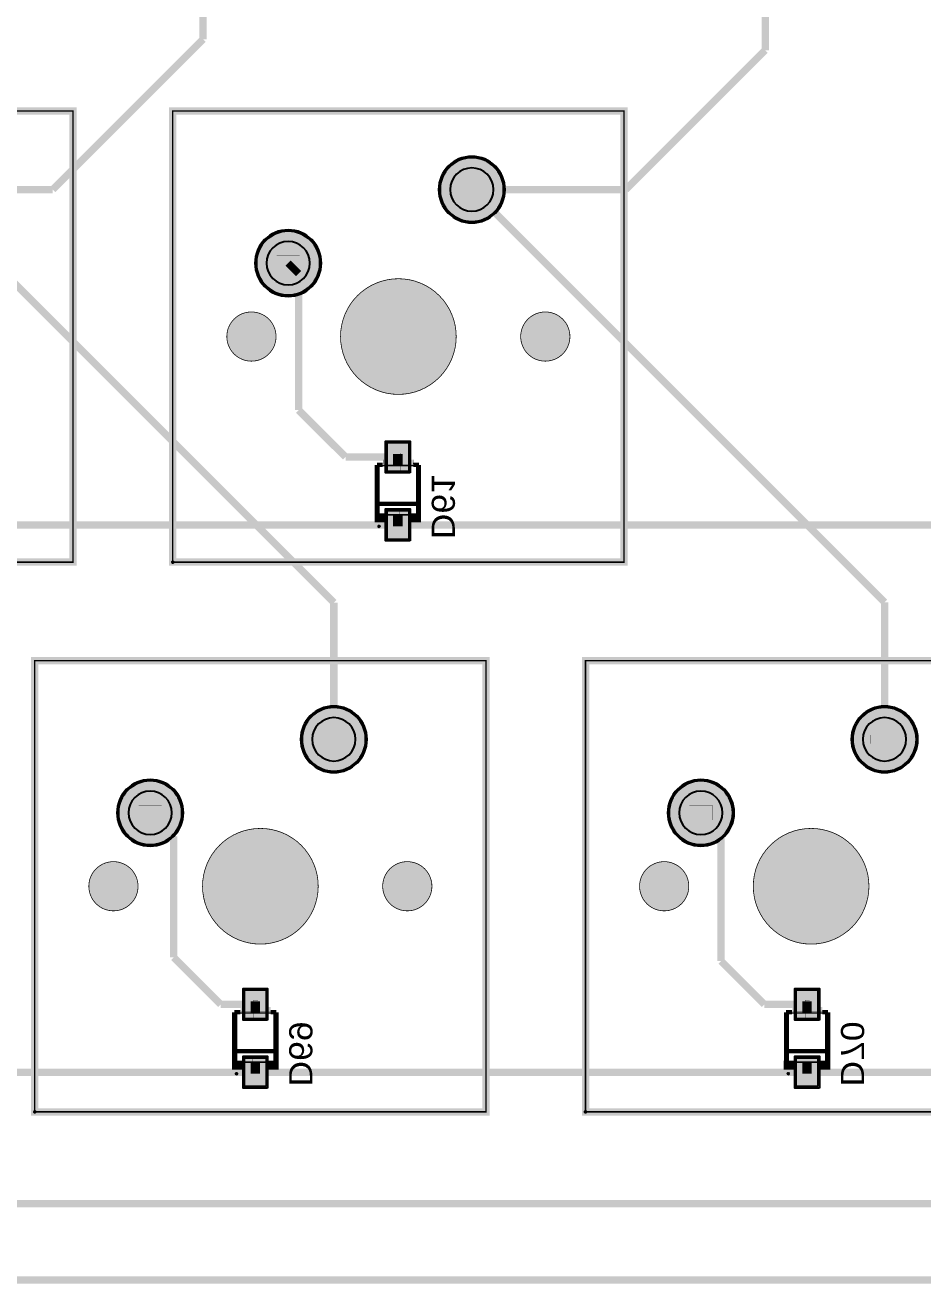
# Model space of a CAD drawing. Header units: millimetres. Extents: x 0 to 199, y -7 to 103.
# Drawn here: x 100.65 to 131.69, y -0.11 to 43.41 of the extents above; entities that cross this region are included whole.
import ezdxf
from ezdxf.enums import TextEntityAlignment as Align

# ---------------------------------------------------------------- set-up
doc = ezdxf.new("R2010")
doc.units = ezdxf.units.MM
doc.header["$MEASUREMENT"] = 0
for name, color, linetype, true_color in [('Board-Outline-Layer', 7, 'Continuous', 0xff00ff), ('Bottom-Layer', 7, 'Continuous', 0x0000ff), ('Bottom-Paste-Mask-Layer', 7, 'Continuous', 0x800000), ('Bottom-Silkscreen-Layer', 7, 'Continuous', 0x66cc33), ('Bottom-Solder-Mask-Layer', 7, 'Continuous', 0xaa00ff), ('Component-Marking-Layer', 7, 'Continuous', 0x66ffcc), ('Component-Shape-Layer', 7, 'Continuous', 0x00cccc), ('Document-Layer', 7, 'Continuous', 0xffffff), ('Hole-Layer', 7, 'Continuous', 0x222222), ('Multi-Layer', 7, 'Continuous', 0xc0c0c0), ('Pin-Floating-Layer', 7, 'Continuous', 0xff99ff), ('Pin-Soldering-Layer', 7, 'Continuous', 0xcc9999), ('Top-Layer', 7, 'Continuous', 0xff0000), ('Top-Paste-Mask-Layer', 7, 'Continuous', 0x808080), ('Top-Silkscreen-Layer', 7, 'Continuous', 0xffcc00), ('Top-Solder-Mask-Layer', 7, 'Continuous', 0x800080)]:
    doc.layers.add(name, color=color, linetype=linetype, true_color=true_color)
doc.styles.get("Standard").update_dxf_attribs({"font": 'arial.ttf'})

msp = doc.modelspace()

# ---------------------------------------------------------------- hatches: boundary and pattern name
at = {"layer": 'Bottom-Layer'}
for points in [[(114.996, 37.724, 1), (117.196, 37.724, 1)], [(108.646, 35.184, 1), (110.846, 35.184, 1)], [(113.913, 27.978), (113.163, 27.978), (113.163, 28.978), (113.913, 28.978)], [(113.913, 25.632), (113.163, 25.632), (113.163, 26.632), (113.913, 26.632)], [(110.225, 18.718, 1), (112.425, 18.718, 1)], [(129.266, 18.718, 1), (131.466, 18.718, 1)], [(103.875, 16.178, 1), (106.075, 16.178, 1)], [(122.916, 16.178, 1), (125.116, 16.178, 1)], [(108.986, 9.055), (108.236, 9.055), (108.236, 10.055), (108.986, 10.055)], [(128.061, 9.055), (127.311, 9.055), (127.311, 10.055), (128.061, 10.055)], [(108.986, 6.709), (108.236, 6.709), (108.236, 7.709), (108.986, 7.709)], [(128.061, 6.709), (127.311, 6.709), (127.311, 7.709), (128.061, 7.709)]]:
    msp.add_hatch(color=256, dxfattribs=at).paths.add_polyline_path(points)
at = {"layer": 'Bottom-Paste-Mask-Layer'}
for points in [[(114.996, 37.724, 1), (117.196, 37.724, 1)], [(108.646, 35.184, 1), (110.846, 35.184, 1)], [(113.913, 27.978), (113.163, 27.978), (113.163, 28.978), (113.913, 28.978)], [(113.913, 25.632), (113.163, 25.632), (113.163, 26.632), (113.913, 26.632)], [(110.225, 18.718, 1), (112.425, 18.718, 1)], [(129.266, 18.718, 1), (131.466, 18.718, 1)], [(103.875, 16.178, 1), (106.075, 16.178, 1)], [(122.916, 16.178, 1), (125.116, 16.178, 1)], [(108.986, 9.055), (108.236, 9.055), (108.236, 10.055), (108.986, 10.055)], [(128.061, 9.055), (127.311, 9.055), (127.311, 10.055), (128.061, 10.055)], [(108.986, 6.709), (108.236, 6.709), (108.236, 7.709), (108.986, 7.709)], [(128.061, 6.709), (127.311, 6.709), (127.311, 7.709), (128.061, 7.709)]]:
    msp.add_hatch(color=256, dxfattribs=at).paths.add_polyline_path(points)
at = {"layer": 'Bottom-Silkscreen-Layer'}
for points in [[(112.736, 26.53), (113.088, 26.53), (113.088, 26.225), (112.736, 26.225)], [(112.736, 26.53), (113.088, 26.53), (113.088, 26.225), (112.736, 26.225)], [(114.341, 26.53), (114.341, 26.225), (113.988, 26.225), (113.988, 26.53)], [(114.341, 26.53), (114.341, 26.225), (113.988, 26.225), (113.988, 26.53)], [(107.808, 7.607), (108.161, 7.607), (108.161, 7.302), (107.808, 7.302)], [(107.808, 7.607), (108.161, 7.607), (108.161, 7.302), (107.808, 7.302)], [(109.413, 7.607), (109.413, 7.302), (109.061, 7.302), (109.061, 7.607)], [(109.413, 7.607), (109.413, 7.302), (109.061, 7.302), (109.061, 7.607)], [(126.884, 7.607), (127.236, 7.607), (127.236, 7.302), (126.884, 7.302)], [(126.884, 7.607), (127.236, 7.607), (127.236, 7.302), (126.884, 7.302)], [(128.488, 7.607), (128.488, 7.302), (128.136, 7.302), (128.136, 7.607)], [(128.488, 7.607), (128.488, 7.302), (128.136, 7.302), (128.136, 7.607)]]:
    msp.add_hatch(color=256, dxfattribs=at).paths.add_polyline_path(points)
at = {"layer": 'Bottom-Solder-Mask-Layer'}
for points in [[(114.946, 37.724, 1), (117.246, 37.724, 1)], [(108.596, 35.184, 1), (110.896, 35.184, 1)], [(113.964, 27.927), (113.112, 27.927), (113.112, 29.028), (113.964, 29.028)], [(113.964, 25.582), (113.112, 25.582), (113.112, 26.683), (113.964, 26.683)], [(110.175, 18.718, 1), (112.475, 18.718, 1)], [(129.216, 18.718, 1), (131.516, 18.718, 1)], [(103.825, 16.178, 1), (106.125, 16.178, 1)], [(122.866, 16.178, 1), (125.166, 16.178, 1)], [(109.036, 9.004), (108.185, 9.004), (108.185, 10.105), (109.036, 10.105)], [(128.112, 9.004), (127.26, 9.004), (127.26, 10.105), (128.112, 10.105)], [(109.036, 6.659), (108.185, 6.659), (108.185, 7.76), (109.036, 7.76)], [(128.112, 6.659), (127.26, 6.659), (127.26, 7.76), (128.112, 7.76)]]:
    msp.add_hatch(color=256, dxfattribs=at).paths.add_polyline_path(points)
at = {"layer": 'Component-Marking-Layer'}
for points in [[(112.828, 26.08, 1), (112.948, 26.08, 1)], [(112.828, 26.08, 1), (112.948, 26.08, 1)], [(105.696, 24.844, 1), (105.816, 24.844, 1)], [(105.696, 24.844, 1), (105.816, 24.844, 1)], [(107.901, 7.157, 1), (108.021, 7.157, 1)], [(107.901, 7.157, 1), (108.021, 7.157, 1)], [(126.976, 7.157, 1), (127.096, 7.157, 1)], [(126.976, 7.157, 1), (127.096, 7.157, 1)], [(100.925, 5.838, 1), (101.045, 5.838, 1)], [(100.925, 5.838, 1), (101.045, 5.838, 1)], [(119.966, 5.838, 1), (120.086, 5.838, 1)], [(119.966, 5.838, 1), (120.086, 5.838, 1)]]:
    msp.add_hatch(color=256, dxfattribs=at).paths.add_polyline_path(points)
at = {"layer": 'Document-Layer'}
for points in [[(114.068, 28.388), (114.068, 28.232), (113.028, 28.232), (113.028, 28.388)], [(114.068, 28.388), (114.068, 28.232), (113.028, 28.232), (113.028, 28.388)], [(113.628, 28.62), (113.628, 27.996), (113.472, 27.996), (113.472, 28.62)], [(113.628, 28.62), (113.628, 27.996), (113.472, 27.996), (113.472, 28.62)], [(113.608, 26.08), (113.452, 26.08), (113.452, 26.704), (113.608, 26.704)], [(113.608, 26.08), (113.452, 26.08), (113.452, 26.704), (113.608, 26.704)], [(108.701, 9.697), (108.701, 9.073), (108.545, 9.073), (108.545, 9.697)], [(108.701, 9.697), (108.701, 9.073), (108.545, 9.073), (108.545, 9.697)], [(127.776, 9.697), (127.776, 9.073), (127.62, 9.073), (127.62, 9.697)], [(127.776, 9.697), (127.776, 9.073), (127.62, 9.073), (127.62, 9.697)], [(109.141, 9.465), (109.141, 9.309), (108.101, 9.309), (108.101, 9.465)], [(109.141, 9.465), (109.141, 9.309), (108.101, 9.309), (108.101, 9.465)], [(128.216, 9.465), (128.216, 9.309), (127.176, 9.309), (127.176, 9.465)], [(128.216, 9.465), (128.216, 9.309), (127.176, 9.309), (127.176, 9.465)], [(108.681, 7.157), (108.525, 7.157), (108.525, 7.781), (108.681, 7.781)], [(108.681, 7.157), (108.525, 7.157), (108.525, 7.781), (108.681, 7.781)], [(127.756, 7.157), (127.6, 7.157), (127.6, 7.781), (127.756, 7.781)], [(127.756, 7.157), (127.6, 7.157), (127.6, 7.781), (127.756, 7.781)]]:
    msp.add_hatch(color=256, dxfattribs=at).paths.add_polyline_path(points)
at = {"layer": 'Hole-Layer'}
for points in [[(115.346, 37.724, 1), (116.846, 37.724, 1)], [(108.996, 35.184, 1), (110.496, 35.184, 1)], [(110.575, 18.718, 1), (112.075, 18.718, 1)], [(129.616, 18.718, 1), (131.116, 18.718, 1)], [(104.225, 16.178, 1), (105.725, 16.178, 1)], [(123.266, 16.178, 1), (124.766, 16.178, 1)]]:
    msp.add_hatch(color=256, dxfattribs=at).paths.add_polyline_path(points)
at = {"layer": 'Multi-Layer'}
for points in [[(114.996, 37.724, 1), (117.196, 37.724, 1)], [(114.996, 37.724, 1), (117.196, 37.724, 1)], [(114.996, 37.724, 1), (117.196, 37.724, 1)], [(108.646, 35.184, 1), (110.846, 35.184, 1)], [(108.646, 35.184, 1), (110.846, 35.184, 1)], [(108.646, 35.184, 1), (110.846, 35.184, 1)], [(111.556, 32.644, 1), (115.556, 32.644, 1)], [(111.556, 32.644, 1), (115.556, 32.644, 1)], [(107.625, 32.644, 1), (109.327, 32.644, 1)], [(107.625, 32.644, 1), (109.327, 32.644, 1)], [(117.785, 32.644, 1), (119.487, 32.644, 1)], [(117.785, 32.644, 1), (119.487, 32.644, 1)], [(110.225, 18.718, 1), (112.425, 18.718, 1)], [(110.225, 18.718, 1), (112.425, 18.718, 1)], [(110.225, 18.718, 1), (112.425, 18.718, 1)], [(129.266, 18.718, 1), (131.466, 18.718, 1)], [(129.266, 18.718, 1), (131.466, 18.718, 1)], [(129.266, 18.718, 1), (131.466, 18.718, 1)], [(103.875, 16.178, 1), (106.075, 16.178, 1)], [(103.875, 16.178, 1), (106.075, 16.178, 1)], [(103.875, 16.178, 1), (106.075, 16.178, 1)], [(122.916, 16.178, 1), (125.116, 16.178, 1)], [(122.916, 16.178, 1), (125.116, 16.178, 1)], [(122.916, 16.178, 1), (125.116, 16.178, 1)], [(106.785, 13.638, 1), (110.785, 13.638, 1)], [(106.785, 13.638, 1), (110.785, 13.638, 1)], [(125.826, 13.638, 1), (129.826, 13.638, 1)], [(125.826, 13.638, 1), (129.826, 13.638, 1)], [(102.854, 13.638, 1), (104.556, 13.638, 1)], [(102.854, 13.638, 1), (104.556, 13.638, 1)], [(113.014, 13.638, 1), (114.716, 13.638, 1)], [(113.014, 13.638, 1), (114.716, 13.638, 1)], [(121.895, 13.638, 1), (123.597, 13.638, 1)], [(121.895, 13.638, 1), (123.597, 13.638, 1)]]:
    msp.add_hatch(color=256, dxfattribs=at).paths.add_polyline_path(points)
at = {"layer": 'Pin-Floating-Layer'}
for points in [[(113.698, 28.29), (113.698, 28.17), (113.378, 28.17), (113.378, 28.29)], [(113.698, 28.29), (113.698, 28.17), (113.378, 28.17), (113.378, 28.29)], [(113.698, 26.49), (113.698, 26.37), (113.378, 26.37), (113.378, 26.49)], [(113.698, 26.49), (113.698, 26.37), (113.378, 26.37), (113.378, 26.49)], [(108.771, 9.367), (108.771, 9.247), (108.451, 9.247), (108.451, 9.367)], [(108.771, 9.367), (108.771, 9.247), (108.451, 9.247), (108.451, 9.367)], [(127.846, 9.367), (127.846, 9.247), (127.526, 9.247), (127.526, 9.367)], [(127.846, 9.367), (127.846, 9.247), (127.526, 9.247), (127.526, 9.367)], [(108.771, 7.567), (108.771, 7.447), (108.451, 7.447), (108.451, 7.567)], [(108.771, 7.567), (108.771, 7.447), (108.451, 7.447), (108.451, 7.567)], [(127.846, 7.567), (127.846, 7.447), (127.526, 7.447), (127.526, 7.567)], [(127.846, 7.567), (127.846, 7.447), (127.526, 7.447), (127.526, 7.567)]]:
    msp.add_hatch(color=256, dxfattribs=at).paths.add_polyline_path(points)
at = {"layer": 'Pin-Soldering-Layer'}
for points in [[(115.596, 37.874), (116.596, 37.874), (116.596, 37.574), (115.596, 37.574)], [(115.596, 37.874), (116.596, 37.874), (116.596, 37.574), (115.596, 37.574)], [(109.346, 35.434), (110.146, 35.434), (110.146, 34.934), (109.346, 34.934)], [(109.346, 35.434), (110.146, 35.434), (110.146, 34.934), (109.346, 34.934)], [(113.698, 28.58), (113.698, 28.28), (113.378, 28.28), (113.378, 28.58)], [(113.698, 28.58), (113.698, 28.28), (113.378, 28.28), (113.378, 28.58)], [(113.698, 26.38), (113.698, 26.08), (113.378, 26.08), (113.378, 26.38)], [(113.698, 26.38), (113.698, 26.08), (113.378, 26.08), (113.378, 26.38)], [(110.825, 18.868), (111.825, 18.868), (111.825, 18.568), (110.825, 18.568)], [(110.825, 18.868), (111.825, 18.868), (111.825, 18.568), (110.825, 18.568)], [(129.866, 18.868), (130.866, 18.868), (130.866, 18.568), (129.866, 18.568)], [(129.866, 18.868), (130.866, 18.868), (130.866, 18.568), (129.866, 18.568)], [(104.575, 16.428), (105.375, 16.428), (105.375, 15.928), (104.575, 15.928)], [(104.575, 16.428), (105.375, 16.428), (105.375, 15.928), (104.575, 15.928)], [(123.616, 16.428), (124.416, 16.428), (124.416, 15.928), (123.616, 15.928)], [(123.616, 16.428), (124.416, 16.428), (124.416, 15.928), (123.616, 15.928)], [(108.771, 9.657), (108.771, 9.357), (108.451, 9.357), (108.451, 9.657)], [(108.771, 9.657), (108.771, 9.357), (108.451, 9.357), (108.451, 9.657)], [(127.846, 9.657), (127.846, 9.357), (127.526, 9.357), (127.526, 9.657)], [(127.846, 9.657), (127.846, 9.357), (127.526, 9.357), (127.526, 9.657)], [(108.771, 7.457), (108.771, 7.157), (108.451, 7.157), (108.451, 7.457)], [(108.771, 7.457), (108.771, 7.157), (108.451, 7.157), (108.451, 7.457)], [(127.846, 7.457), (127.846, 7.157), (127.526, 7.157), (127.526, 7.457)], [(127.846, 7.457), (127.846, 7.157), (127.526, 7.157), (127.526, 7.457)]]:
    msp.add_hatch(color=256, dxfattribs=at).paths.add_polyline_path(points)
at = {"layer": 'Top-Layer'}
for points in [[(114.996, 37.724, 1), (117.196, 37.724, 1)], [(108.646, 35.184, 1), (110.846, 35.184, 1)], [(110.225, 18.718, 1), (112.425, 18.718, 1)], [(129.266, 18.718, 1), (131.466, 18.718, 1)], [(103.875, 16.178, 1), (106.075, 16.178, 1)], [(122.916, 16.178, 1), (125.116, 16.178, 1)]]:
    msp.add_hatch(color=256, dxfattribs=at).paths.add_polyline_path(points)
at = {"layer": 'Top-Paste-Mask-Layer'}
for points in [[(114.996, 37.724, 1), (117.196, 37.724, 1)], [(108.646, 35.184, 1), (110.846, 35.184, 1)], [(110.225, 18.718, 1), (112.425, 18.718, 1)], [(129.266, 18.718, 1), (131.466, 18.718, 1)], [(103.875, 16.178, 1), (106.075, 16.178, 1)], [(122.916, 16.178, 1), (125.116, 16.178, 1)]]:
    msp.add_hatch(color=256, dxfattribs=at).paths.add_polyline_path(points)
at = {"layer": 'Top-Solder-Mask-Layer'}
for points in [[(114.946, 37.724, 1), (117.246, 37.724, 1)], [(108.596, 35.184, 1), (110.896, 35.184, 1)], [(110.175, 18.718, 1), (112.475, 18.718, 1)], [(129.216, 18.718, 1), (131.516, 18.718, 1)], [(103.825, 16.178, 1), (106.125, 16.178, 1)], [(122.866, 16.178, 1), (125.166, 16.178, 1)]]:
    msp.add_hatch(color=256, dxfattribs=at).paths.add_polyline_path(points)

# ---------------------------------------------------------------- linework, layer by layer
at = {"layer": 'Board-Outline-Layer', "const_width": 0.254}
msp.add_lwpolyline([(-0.032, 3.019), (-0.032, 100.367, -0.414), (2.968, 103.367), (195.568, 103.367), (195.568, 103.367, -0.414), (198.568, 100.367), (198.568, 100.367), (198.568, 3.019), (198.568, 3.019, -0.414), (195.568, 0.019), (195.568, 0.019), (2.968, 0.019, -0.414)], format="xyb", close=True, dxfattribs=at)
at = {"layer": 'Bottom-Layer'}
for points in [[(114.996, 37.724, 1), (117.196, 37.724), (117.196, 37.724, 1), (114.996, 37.724)], [(108.646, 35.184, 1), (110.846, 35.184), (110.846, 35.184, 1), (108.646, 35.184)], [(110.225, 18.718, 1), (112.425, 18.718), (112.425, 18.718, 1), (110.225, 18.718)], [(129.266, 18.718, 1), (131.466, 18.718), (131.466, 18.718, 1), (129.266, 18.718)], [(103.875, 16.178, 1), (106.075, 16.178), (106.075, 16.178, 1), (103.875, 16.178)], [(122.916, 16.178, 1), (125.116, 16.178), (125.116, 16.178, 1), (122.916, 16.178)]]:
    msp.add_lwpolyline(points, format="xyb", dxfattribs=at)
at = {"layer": 'Bottom-Layer', "const_width": 0.254}
for points in [[(109.746, 35.184), (110.109, 34.821)], [(110.109, 34.821), (110.109, 30.099)], [(110.109, 30.099), (111.731, 28.478)], [(111.731, 28.478), (113.538, 28.478)], [(94.437, 26.132), (113.538, 26.132)], [(113.538, 26.132), (139.954, 26.132)], [(104.975, 16.178), (105.791, 15.361)], [(124.016, 16.178), (124.714, 15.479)], [(105.791, 15.361), (105.791, 11.176)], [(124.714, 15.479), (124.714, 11.049)], [(105.791, 11.176), (107.413, 9.555)], [(124.714, 11.049), (126.209, 9.555)], [(107.413, 9.555), (108.611, 9.555)], [(126.209, 9.555), (127.686, 9.555)], [(89.535, 7.209), (108.611, 7.209)], [(108.611, 7.209), (127.686, 7.209)], [(127.686, 7.209), (146.761, 7.209)]]:
    msp.add_lwpolyline(points, dxfattribs=at)
at = {"layer": 'Bottom-Layer'}
for points in [[(113.913, 27.978), (113.163, 27.978), (113.163, 28.978), (113.913, 28.978)], [(113.913, 25.632), (113.163, 25.632), (113.163, 26.632), (113.913, 26.632)], [(108.986, 9.055), (108.236, 9.055), (108.236, 10.055), (108.986, 10.055)], [(128.061, 9.055), (127.311, 9.055), (127.311, 10.055), (128.061, 10.055)], [(108.986, 6.709), (108.236, 6.709), (108.236, 7.709), (108.986, 7.709)], [(128.061, 6.709), (127.311, 6.709), (127.311, 7.709), (128.061, 7.709)]]:
    msp.add_lwpolyline(points, close=True, dxfattribs=at)
at = {"layer": 'Bottom-Paste-Mask-Layer'}
for points in [[(114.996, 37.724, 1), (117.196, 37.724), (117.196, 37.724, 1), (114.996, 37.724)], [(108.646, 35.184, 1), (110.846, 35.184), (110.846, 35.184, 1), (108.646, 35.184)], [(110.225, 18.718, 1), (112.425, 18.718), (112.425, 18.718, 1), (110.225, 18.718)], [(129.266, 18.718, 1), (131.466, 18.718), (131.466, 18.718, 1), (129.266, 18.718)], [(103.875, 16.178, 1), (106.075, 16.178), (106.075, 16.178, 1), (103.875, 16.178)], [(122.916, 16.178, 1), (125.116, 16.178), (125.116, 16.178, 1), (122.916, 16.178)]]:
    msp.add_lwpolyline(points, format="xyb", dxfattribs=at)
for points in [[(113.913, 27.978), (113.163, 27.978), (113.163, 28.978), (113.913, 28.978)], [(113.913, 25.632), (113.163, 25.632), (113.163, 26.632), (113.913, 26.632)], [(108.986, 9.055), (108.236, 9.055), (108.236, 10.055), (108.986, 10.055)], [(128.061, 9.055), (127.311, 9.055), (127.311, 10.055), (128.061, 10.055)], [(108.986, 6.709), (108.236, 6.709), (108.236, 7.709), (108.986, 7.709)], [(128.061, 6.709), (127.311, 6.709), (127.311, 7.709), (128.061, 7.709)]]:
    msp.add_lwpolyline(points, close=True, dxfattribs=at)
at = {"layer": 'Bottom-Silkscreen-Layer', "const_width": 0.152}
for points in [[(112.812, 28.206), (113.018, 28.206)], [(112.812, 26.454), (112.812, 28.206)], [(112.812, 28.206), (113.018, 28.206)], [(112.812, 26.454), (112.812, 28.206)], [(114.264, 28.206), (114.068, 28.206)], [(114.264, 28.206), (114.068, 28.206)], [(114.264, 26.454), (114.264, 28.206)], [(114.264, 26.454), (114.264, 28.206)], [(114.264, 26.858), (112.812, 26.858)], [(114.264, 26.858), (112.812, 26.858)], [(107.884, 9.283), (108.091, 9.283)], [(107.884, 7.531), (107.884, 9.283)], [(107.884, 9.283), (108.091, 9.283)], [(107.884, 7.531), (107.884, 9.283)], [(109.337, 9.283), (109.141, 9.283)], [(109.337, 9.283), (109.141, 9.283)], [(109.337, 7.531), (109.337, 9.283)], [(109.337, 7.531), (109.337, 9.283)], [(126.96, 9.283), (127.166, 9.283)], [(126.96, 7.531), (126.96, 9.283)], [(126.96, 9.283), (127.166, 9.283)], [(126.96, 7.531), (126.96, 9.283)], [(128.412, 9.283), (128.216, 9.283)], [(128.412, 9.283), (128.216, 9.283)], [(128.412, 7.531), (128.412, 9.283)], [(128.412, 7.531), (128.412, 9.283)], [(109.337, 7.935), (107.884, 7.935)], [(109.337, 7.935), (107.884, 7.935)], [(128.412, 7.935), (126.96, 7.935)], [(128.412, 7.935), (126.96, 7.935)]]:
    msp.add_lwpolyline(points, dxfattribs=at)
at = {"layer": 'Bottom-Silkscreen-Layer', "const_width": 0.00508}
for points in [[(112.736, 26.53), (113.088, 26.53), (113.088, 26.225), (112.736, 26.225)], [(112.736, 26.53), (113.088, 26.53), (113.088, 26.225), (112.736, 26.225)], [(114.341, 26.53), (114.341, 26.225), (113.988, 26.225), (113.988, 26.53)], [(114.341, 26.53), (114.341, 26.225), (113.988, 26.225), (113.988, 26.53)], [(107.808, 7.607), (108.161, 7.607), (108.161, 7.302), (107.808, 7.302)], [(107.808, 7.607), (108.161, 7.607), (108.161, 7.302), (107.808, 7.302)], [(109.413, 7.607), (109.413, 7.302), (109.061, 7.302), (109.061, 7.607)], [(109.413, 7.607), (109.413, 7.302), (109.061, 7.302), (109.061, 7.607)], [(126.884, 7.607), (127.236, 7.607), (127.236, 7.302), (126.884, 7.302)], [(126.884, 7.607), (127.236, 7.607), (127.236, 7.302), (126.884, 7.302)], [(128.488, 7.607), (128.488, 7.302), (128.136, 7.302), (128.136, 7.607)], [(128.488, 7.607), (128.488, 7.302), (128.136, 7.302), (128.136, 7.607)]]:
    msp.add_lwpolyline(points, close=True, dxfattribs=at)
at = {"layer": 'Bottom-Solder-Mask-Layer'}
for points in [[(114.946, 37.724, 1), (117.246, 37.724, 1)], [(108.596, 35.184, 1), (110.896, 35.184, 1)], [(110.175, 18.718, 1), (112.475, 18.718, 1)], [(129.216, 18.718, 1), (131.516, 18.718, 1)], [(103.825, 16.178, 1), (106.125, 16.178, 1)], [(122.866, 16.178, 1), (125.166, 16.178, 1)]]:
    msp.add_lwpolyline(points, format="xyb", close=True, dxfattribs=at)
for points in [[(113.964, 27.927), (113.112, 27.927), (113.112, 29.028), (113.964, 29.028)], [(113.964, 25.582), (113.112, 25.582), (113.112, 26.683), (113.964, 26.683)], [(109.036, 9.004), (108.185, 9.004), (108.185, 10.105), (109.036, 10.105)], [(128.112, 9.004), (127.26, 9.004), (127.26, 10.105), (128.112, 10.105)], [(109.036, 6.659), (108.185, 6.659), (108.185, 7.76), (109.036, 7.76)], [(128.112, 6.659), (127.26, 6.659), (127.26, 7.76), (128.112, 7.76)]]:
    msp.add_lwpolyline(points, close=True, dxfattribs=at)
at = {"layer": 'Component-Marking-Layer', "const_width": 0.00508}
for points in [[(112.828, 26.08, 1), (112.948, 26.08, 1)], [(112.828, 26.08, 1), (112.948, 26.08, 1)], [(105.696, 24.844, 1), (105.816, 24.844, 1)], [(105.696, 24.844, 1), (105.816, 24.844, 1)], [(107.901, 7.157, 1), (108.021, 7.157, 1)], [(107.901, 7.157, 1), (108.021, 7.157, 1)], [(126.976, 7.157, 1), (127.096, 7.157, 1)], [(126.976, 7.157, 1), (127.096, 7.157, 1)], [(100.925, 5.838, 1), (101.045, 5.838, 1)], [(100.925, 5.838, 1), (101.045, 5.838, 1)], [(119.966, 5.838, 1), (120.086, 5.838, 1)], [(119.966, 5.838, 1), (120.086, 5.838, 1)]]:
    msp.add_lwpolyline(points, format="xyb", close=True, dxfattribs=at)
at = {"layer": 'Component-Shape-Layer', "const_width": 0.0508}
for points in [[(86.706, 24.844), (86.706, 40.444), (102.306, 40.444), (102.306, 24.844)], [(86.706, 24.844), (86.706, 40.444), (102.306, 40.444), (102.306, 24.844)], [(105.756, 24.844), (105.756, 40.444), (121.356, 40.444), (121.356, 24.844)], [(105.756, 24.844), (105.756, 40.444), (121.356, 40.444), (121.356, 24.844)], [(114.188, 28.18), (114.188, 26.48), (112.888, 26.48), (112.888, 28.18)], [(114.188, 28.18), (114.188, 26.48), (112.888, 26.48), (112.888, 28.18)], [(100.985, 5.838), (100.985, 21.438), (116.585, 21.438), (116.585, 5.838)], [(100.985, 5.838), (100.985, 21.438), (116.585, 21.438), (116.585, 5.838)], [(120.026, 5.838), (120.026, 21.438), (135.626, 21.438), (135.626, 5.838)], [(120.026, 5.838), (120.026, 21.438), (135.626, 21.438), (135.626, 5.838)], [(109.261, 9.257), (109.261, 7.557), (107.961, 7.557), (107.961, 9.257)], [(109.261, 9.257), (109.261, 7.557), (107.961, 7.557), (107.961, 9.257)], [(128.336, 9.257), (128.336, 7.557), (127.036, 7.557), (127.036, 9.257)], [(128.336, 9.257), (128.336, 7.557), (127.036, 7.557), (127.036, 9.257)]]:
    msp.add_lwpolyline(points, close=True, dxfattribs=at)
at = {"layer": 'Document-Layer', "const_width": 1.9}
for points in [[(112.606, 32.644, 1), (114.506, 32.644, 1)], [(112.606, 32.644, 1), (114.506, 32.644, 1)], [(107.835, 13.638, 1), (109.735, 13.638, 1)], [(107.835, 13.638, 1), (109.735, 13.638, 1)], [(126.876, 13.638, 1), (128.776, 13.638, 1)], [(126.876, 13.638, 1), (128.776, 13.638, 1)]]:
    msp.add_lwpolyline(points, format="xyb", close=True, dxfattribs=at)
at = {"layer": 'Document-Layer', "const_width": 0.8}
for points in [[(108.076, 32.644, 1), (108.876, 32.644), (108.876, 32.644, 1), (108.076, 32.644)], [(108.076, 32.644, 1), (108.876, 32.644), (108.876, 32.644, 1), (108.076, 32.644)], [(118.236, 32.644, 1), (119.036, 32.644), (119.036, 32.644, 1), (118.236, 32.644)], [(118.236, 32.644, 1), (119.036, 32.644), (119.036, 32.644, 1), (118.236, 32.644)], [(103.305, 13.638, 1), (104.105, 13.638), (104.105, 13.638, 1), (103.305, 13.638)], [(103.305, 13.638, 1), (104.105, 13.638), (104.105, 13.638, 1), (103.305, 13.638)], [(113.465, 13.638, 1), (114.265, 13.638), (114.265, 13.638, 1), (113.465, 13.638)], [(113.465, 13.638, 1), (114.265, 13.638), (114.265, 13.638, 1), (113.465, 13.638)], [(122.346, 13.638, 1), (123.146, 13.638), (123.146, 13.638, 1), (122.346, 13.638)], [(122.346, 13.638, 1), (123.146, 13.638), (123.146, 13.638, 1), (122.346, 13.638)]]:
    msp.add_lwpolyline(points, format="xyb", dxfattribs=at)
at = {"layer": 'Document-Layer', "const_width": 0.00508}
for points in [[(114.068, 28.388), (114.068, 28.232), (113.028, 28.232), (113.028, 28.388)], [(114.068, 28.388), (114.068, 28.232), (113.028, 28.232), (113.028, 28.388)], [(113.628, 28.62), (113.628, 27.996), (113.472, 27.996), (113.472, 28.62)], [(113.628, 28.62), (113.628, 27.996), (113.472, 27.996), (113.472, 28.62)], [(113.608, 26.08), (113.452, 26.08), (113.452, 26.704), (113.608, 26.704)], [(113.608, 26.08), (113.452, 26.08), (113.452, 26.704), (113.608, 26.704)], [(108.701, 9.697), (108.701, 9.073), (108.545, 9.073), (108.545, 9.697)], [(108.701, 9.697), (108.701, 9.073), (108.545, 9.073), (108.545, 9.697)], [(127.776, 9.697), (127.776, 9.073), (127.62, 9.073), (127.62, 9.697)], [(127.776, 9.697), (127.776, 9.073), (127.62, 9.073), (127.62, 9.697)], [(109.141, 9.465), (109.141, 9.309), (108.101, 9.309), (108.101, 9.465)], [(109.141, 9.465), (109.141, 9.309), (108.101, 9.309), (108.101, 9.465)], [(128.216, 9.465), (128.216, 9.309), (127.176, 9.309), (127.176, 9.465)], [(128.216, 9.465), (128.216, 9.309), (127.176, 9.309), (127.176, 9.465)], [(108.681, 7.157), (108.525, 7.157), (108.525, 7.781), (108.681, 7.781)], [(108.681, 7.157), (108.525, 7.157), (108.525, 7.781), (108.681, 7.781)], [(127.756, 7.157), (127.6, 7.157), (127.6, 7.781), (127.756, 7.781)], [(127.756, 7.157), (127.6, 7.157), (127.6, 7.781), (127.756, 7.781)]]:
    msp.add_lwpolyline(points, close=True, dxfattribs=at)
at = {"layer": 'Hole-Layer'}
for points in [[(115.346, 37.724, 1), (116.846, 37.724, 1)], [(108.996, 35.184, 1), (110.496, 35.184, 1)], [(110.575, 18.718, 1), (112.075, 18.718, 1)], [(129.616, 18.718, 1), (131.116, 18.718, 1)], [(104.225, 16.178, 1), (105.725, 16.178, 1)], [(123.266, 16.178, 1), (124.766, 16.178, 1)]]:
    msp.add_lwpolyline(points, format="xyb", close=True, dxfattribs=at)
at = {"layer": 'Multi-Layer'}
for points in [[(114.996, 37.724, 1), (117.196, 37.724), (117.196, 37.724, 1), (114.996, 37.724)], [(114.996, 37.724, 1), (117.196, 37.724), (117.196, 37.724, 1), (114.996, 37.724)], [(114.996, 37.724, 1), (117.196, 37.724), (117.196, 37.724, 1), (114.996, 37.724)], [(108.646, 35.184, 1), (110.846, 35.184), (110.846, 35.184, 1), (108.646, 35.184)], [(108.646, 35.184, 1), (110.846, 35.184), (110.846, 35.184, 1), (108.646, 35.184)], [(108.646, 35.184, 1), (110.846, 35.184), (110.846, 35.184, 1), (108.646, 35.184)], [(110.225, 18.718, 1), (112.425, 18.718), (112.425, 18.718, 1), (110.225, 18.718)], [(110.225, 18.718, 1), (112.425, 18.718), (112.425, 18.718, 1), (110.225, 18.718)], [(110.225, 18.718, 1), (112.425, 18.718), (112.425, 18.718, 1), (110.225, 18.718)], [(129.266, 18.718, 1), (131.466, 18.718), (131.466, 18.718, 1), (129.266, 18.718)], [(129.266, 18.718, 1), (131.466, 18.718), (131.466, 18.718, 1), (129.266, 18.718)], [(129.266, 18.718, 1), (131.466, 18.718), (131.466, 18.718, 1), (129.266, 18.718)], [(103.875, 16.178, 1), (106.075, 16.178), (106.075, 16.178, 1), (103.875, 16.178)], [(103.875, 16.178, 1), (106.075, 16.178), (106.075, 16.178, 1), (103.875, 16.178)], [(103.875, 16.178, 1), (106.075, 16.178), (106.075, 16.178, 1), (103.875, 16.178)], [(122.916, 16.178, 1), (125.116, 16.178), (125.116, 16.178, 1), (122.916, 16.178)], [(122.916, 16.178, 1), (125.116, 16.178), (125.116, 16.178, 1), (122.916, 16.178)], [(122.916, 16.178, 1), (125.116, 16.178), (125.116, 16.178, 1), (122.916, 16.178)]]:
    msp.add_lwpolyline(points, format="xyb", dxfattribs=at)
at = {"layer": 'Multi-Layer', "const_width": 0.0254}
for points in [[(111.556, 32.644, 1), (115.556, 32.644, 1)], [(111.556, 32.644, 1), (115.556, 32.644, 1)], [(107.625, 32.644, 1), (109.327, 32.644, 1)], [(107.625, 32.644, 1), (109.327, 32.644, 1)], [(117.785, 32.644, 1), (119.487, 32.644, 1)], [(117.785, 32.644, 1), (119.487, 32.644, 1)], [(106.785, 13.638, 1), (110.785, 13.638, 1)], [(106.785, 13.638, 1), (110.785, 13.638, 1)], [(125.826, 13.638, 1), (129.826, 13.638, 1)], [(125.826, 13.638, 1), (129.826, 13.638, 1)], [(102.854, 13.638, 1), (104.556, 13.638, 1)], [(102.854, 13.638, 1), (104.556, 13.638, 1)], [(113.014, 13.638, 1), (114.716, 13.638, 1)], [(113.014, 13.638, 1), (114.716, 13.638, 1)], [(121.895, 13.638, 1), (123.597, 13.638, 1)], [(121.895, 13.638, 1), (123.597, 13.638, 1)]]:
    msp.add_lwpolyline(points, format="xyb", close=True, dxfattribs=at)
at = {"layer": 'Pin-Floating-Layer', "const_width": 0.00508}
for points in [[(113.698, 28.29), (113.698, 28.17), (113.378, 28.17), (113.378, 28.29)], [(113.698, 28.29), (113.698, 28.17), (113.378, 28.17), (113.378, 28.29)], [(113.698, 26.49), (113.698, 26.37), (113.378, 26.37), (113.378, 26.49)], [(113.698, 26.49), (113.698, 26.37), (113.378, 26.37), (113.378, 26.49)], [(108.771, 9.367), (108.771, 9.247), (108.451, 9.247), (108.451, 9.367)], [(108.771, 9.367), (108.771, 9.247), (108.451, 9.247), (108.451, 9.367)], [(127.846, 9.367), (127.846, 9.247), (127.526, 9.247), (127.526, 9.367)], [(127.846, 9.367), (127.846, 9.247), (127.526, 9.247), (127.526, 9.367)], [(108.771, 7.567), (108.771, 7.447), (108.451, 7.447), (108.451, 7.567)], [(108.771, 7.567), (108.771, 7.447), (108.451, 7.447), (108.451, 7.567)], [(127.846, 7.567), (127.846, 7.447), (127.526, 7.447), (127.526, 7.567)], [(127.846, 7.567), (127.846, 7.447), (127.526, 7.447), (127.526, 7.567)]]:
    msp.add_lwpolyline(points, close=True, dxfattribs=at)
at = {"layer": 'Pin-Soldering-Layer', "const_width": 0.00508}
for points in [[(115.596, 37.874), (116.596, 37.874), (116.596, 37.574), (115.596, 37.574)], [(115.596, 37.874), (116.596, 37.874), (116.596, 37.574), (115.596, 37.574)], [(109.346, 35.434), (110.146, 35.434), (110.146, 34.934), (109.346, 34.934)], [(109.346, 35.434), (110.146, 35.434), (110.146, 34.934), (109.346, 34.934)], [(113.698, 28.58), (113.698, 28.28), (113.378, 28.28), (113.378, 28.58)], [(113.698, 28.58), (113.698, 28.28), (113.378, 28.28), (113.378, 28.58)], [(113.698, 26.38), (113.698, 26.08), (113.378, 26.08), (113.378, 26.38)], [(113.698, 26.38), (113.698, 26.08), (113.378, 26.08), (113.378, 26.38)], [(110.825, 18.868), (111.825, 18.868), (111.825, 18.568), (110.825, 18.568)], [(110.825, 18.868), (111.825, 18.868), (111.825, 18.568), (110.825, 18.568)], [(129.866, 18.868), (130.866, 18.868), (130.866, 18.568), (129.866, 18.568)], [(129.866, 18.868), (130.866, 18.868), (130.866, 18.568), (129.866, 18.568)], [(104.575, 16.428), (105.375, 16.428), (105.375, 15.928), (104.575, 15.928)], [(104.575, 16.428), (105.375, 16.428), (105.375, 15.928), (104.575, 15.928)], [(123.616, 16.428), (124.416, 16.428), (124.416, 15.928), (123.616, 15.928)], [(123.616, 16.428), (124.416, 16.428), (124.416, 15.928), (123.616, 15.928)], [(108.771, 9.657), (108.771, 9.357), (108.451, 9.357), (108.451, 9.657)], [(108.771, 9.657), (108.771, 9.357), (108.451, 9.357), (108.451, 9.657)], [(127.846, 9.657), (127.846, 9.357), (127.526, 9.357), (127.526, 9.657)], [(127.846, 9.657), (127.846, 9.357), (127.526, 9.357), (127.526, 9.657)], [(108.771, 7.457), (108.771, 7.157), (108.451, 7.157), (108.451, 7.457)], [(108.771, 7.457), (108.771, 7.157), (108.451, 7.157), (108.451, 7.457)], [(127.846, 7.457), (127.846, 7.157), (127.526, 7.157), (127.526, 7.457)], [(127.846, 7.457), (127.846, 7.157), (127.526, 7.157), (127.526, 7.457)]]:
    msp.add_lwpolyline(points, close=True, dxfattribs=at)
at = {"layer": 'Top-Layer', "const_width": 0.254}
for points in [[(106.807, 56.538), (106.807, 42.926)], [(126.238, 56.157), (126.238, 42.545)], [(106.807, 42.926), (101.606, 37.724)], [(126.238, 42.545), (121.418, 37.724)], [(101.606, 37.724), (97.046, 37.724)], [(97.046, 37.724), (111.325, 23.446)], [(121.418, 37.724), (116.096, 37.724)], [(116.096, 37.724), (130.366, 23.455)], [(111.325, 23.446), (111.325, 18.718)], [(130.366, 23.455), (130.366, 18.718)], [(184.023, 2.667), (9.144, 2.667)]]:
    msp.add_lwpolyline(points, dxfattribs=at)
at = {"layer": 'Top-Layer'}
for points in [[(114.996, 37.724, 1), (117.196, 37.724), (117.196, 37.724, 1), (114.996, 37.724)], [(108.646, 35.184, 1), (110.846, 35.184), (110.846, 35.184, 1), (108.646, 35.184)], [(110.225, 18.718, 1), (112.425, 18.718), (112.425, 18.718, 1), (110.225, 18.718)], [(129.266, 18.718, 1), (131.466, 18.718), (131.466, 18.718, 1), (129.266, 18.718)], [(103.875, 16.178, 1), (106.075, 16.178), (106.075, 16.178, 1), (103.875, 16.178)], [(122.916, 16.178, 1), (125.116, 16.178), (125.116, 16.178, 1), (122.916, 16.178)]]:
    msp.add_lwpolyline(points, format="xyb", dxfattribs=at)
at = {"layer": 'Top-Paste-Mask-Layer'}
for points in [[(114.996, 37.724, 1), (117.196, 37.724), (117.196, 37.724, 1), (114.996, 37.724)], [(108.646, 35.184, 1), (110.846, 35.184), (110.846, 35.184, 1), (108.646, 35.184)], [(110.225, 18.718, 1), (112.425, 18.718), (112.425, 18.718, 1), (110.225, 18.718)], [(129.266, 18.718, 1), (131.466, 18.718), (131.466, 18.718, 1), (129.266, 18.718)], [(103.875, 16.178, 1), (106.075, 16.178), (106.075, 16.178, 1), (103.875, 16.178)], [(122.916, 16.178, 1), (125.116, 16.178), (125.116, 16.178, 1), (122.916, 16.178)]]:
    msp.add_lwpolyline(points, format="xyb", dxfattribs=at)
at = {"layer": 'Top-Silkscreen-Layer', "const_width": 0.254}
for points in [[(86.706, 40.445), (102.306, 40.445), (102.306, 24.845), (86.706, 24.845)], [(86.706, 40.445), (102.306, 40.445), (102.306, 24.845), (86.706, 24.845)], [(105.756, 40.445), (121.356, 40.445), (121.356, 24.845), (105.756, 24.845)], [(105.756, 40.445), (121.356, 40.445), (121.356, 24.845), (105.756, 24.845)], [(100.985, 21.438), (116.585, 21.438), (116.585, 5.838), (100.985, 5.838)], [(100.985, 21.438), (116.585, 21.438), (116.585, 5.838), (100.985, 5.838)], [(120.026, 21.438), (135.626, 21.438), (135.626, 5.838), (120.026, 5.838)], [(120.026, 21.438), (135.626, 21.438), (135.626, 5.838), (120.026, 5.838)]]:
    msp.add_lwpolyline(points, close=True, dxfattribs=at)
at = {"layer": 'Top-Solder-Mask-Layer'}
for points in [[(114.946, 37.724, 1), (117.246, 37.724, 1)], [(108.596, 35.184, 1), (110.896, 35.184, 1)], [(110.175, 18.718, 1), (112.475, 18.718, 1)], [(129.216, 18.718, 1), (131.516, 18.718, 1)], [(103.825, 16.178, 1), (106.125, 16.178, 1)], [(122.866, 16.178, 1), (125.166, 16.178, 1)]]:
    msp.add_lwpolyline(points, format="xyb", close=True, dxfattribs=at)

# ---------------------------------------------------------------- texts
at = {"layer": 'Bottom-Silkscreen-Layer', "text_generation_flag": 2, "width": 1.1}
for s, p in [('D61', (114.47, 25.632)), ('D69', (109.543, 6.709)), ('D70', (128.618, 6.709))]:
    msp.add_text(s, height=0.8001, rotation=-90, dxfattribs=at).set_placement(p, align=Align.BOTTOM_LEFT)

doc.saveas('drawing.dxf')
